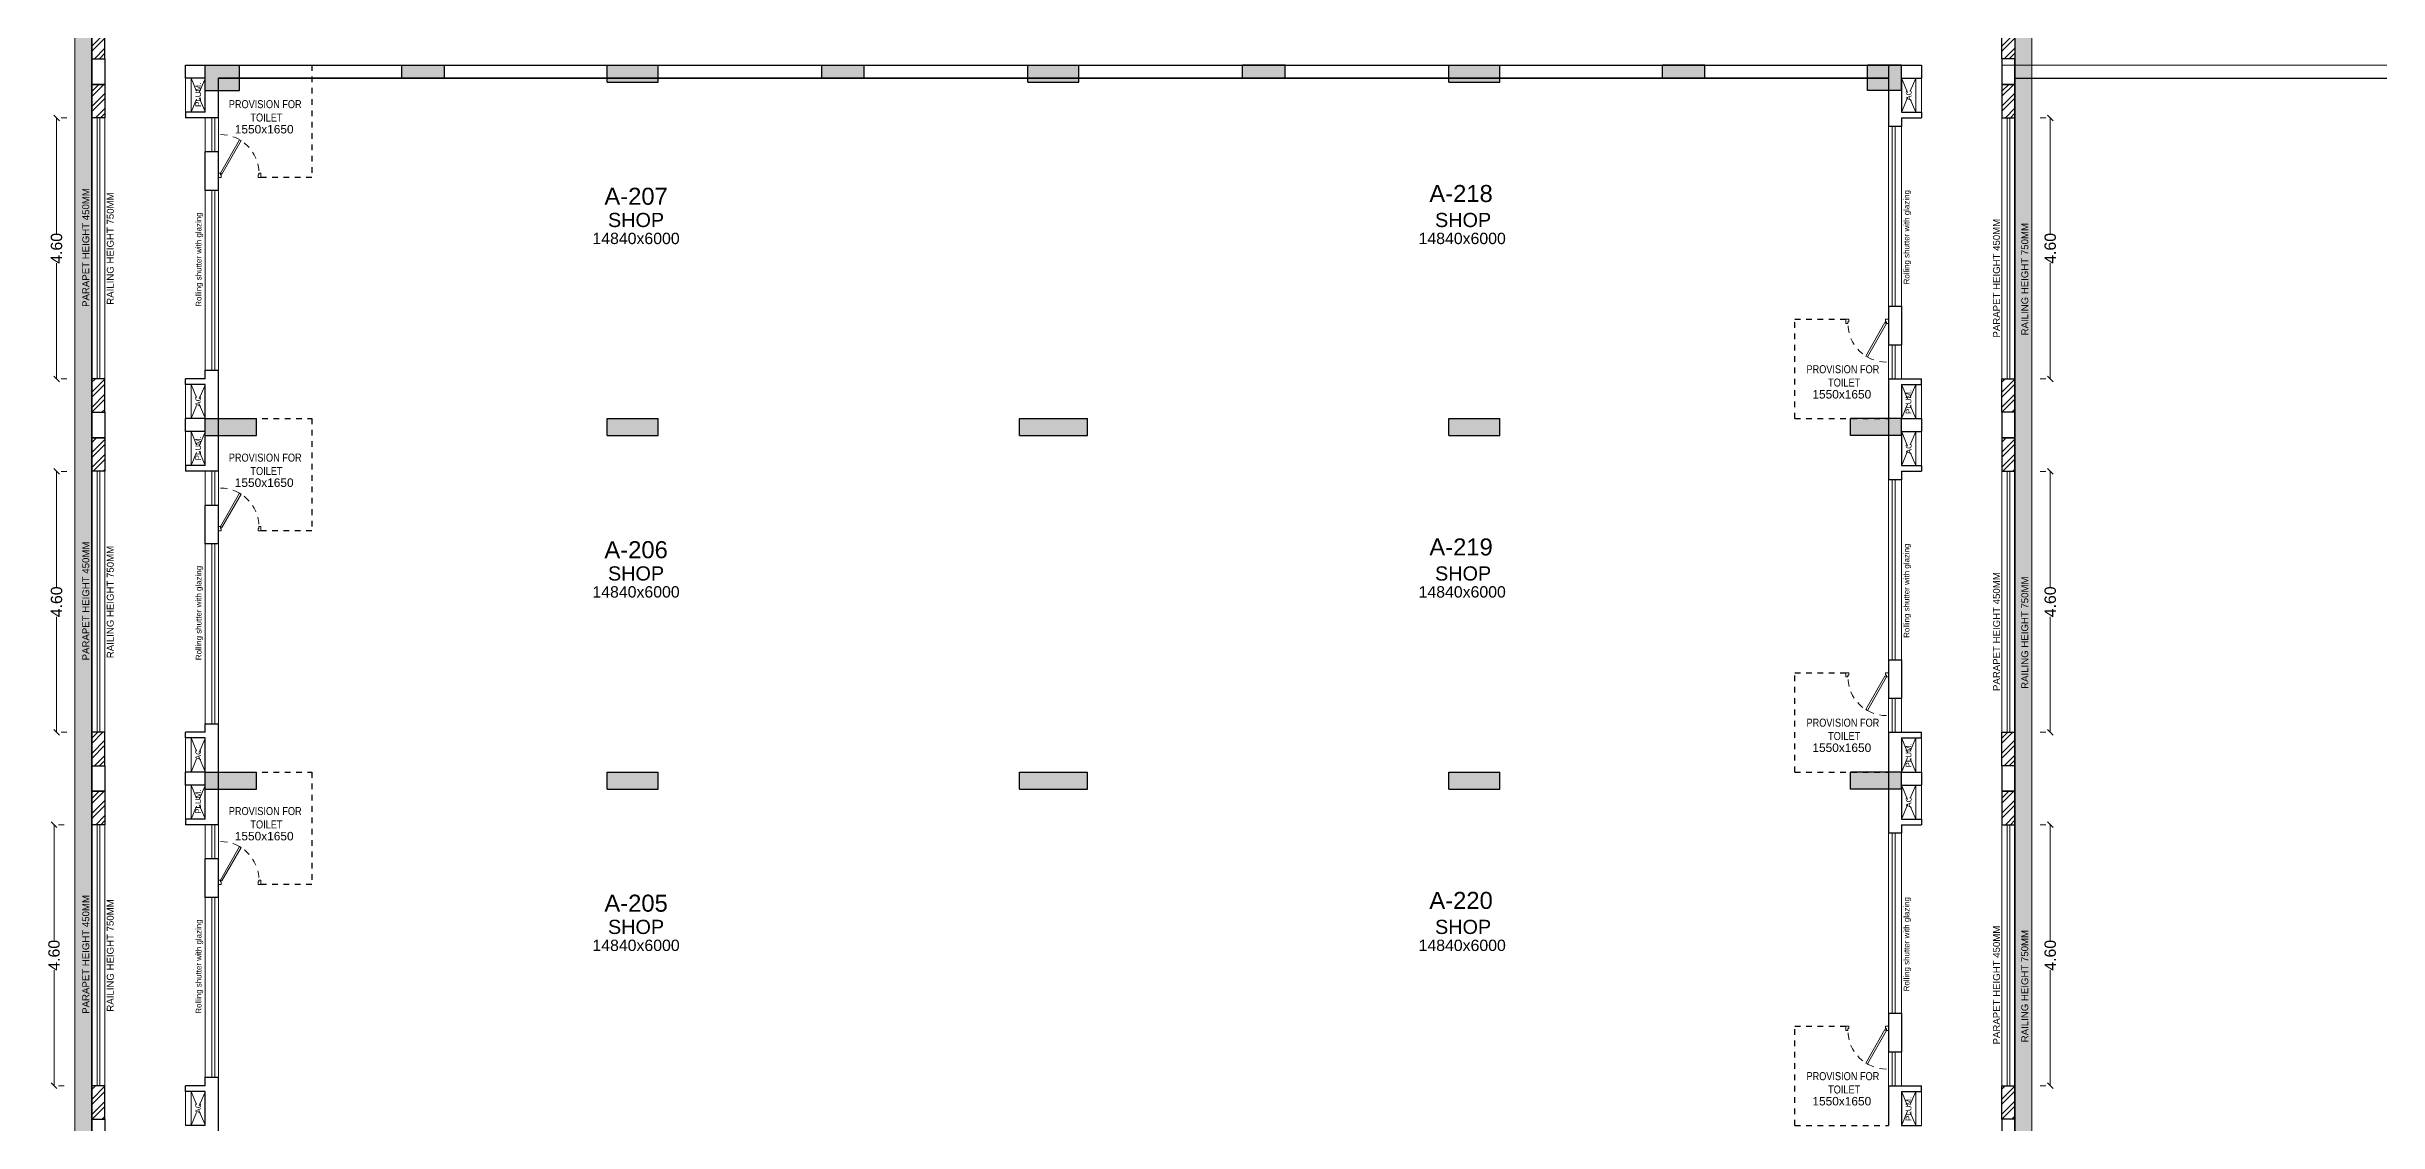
# Model space of a CAD drawing. Header units: metres. Extents: x 9819 to 10514, y 4405 to 4599.
# Drawn here: x 10223.28 to 10264.39, y 4530.92 to 4549.88 of the extents above; entities that cross this region are included whole.
import ezdxf
from ezdxf.enums import TextEntityAlignment as Align

# ---------------------------------------------------------------- set-up
doc = ezdxf.new("R2010")
doc.units = ezdxf.units.M
doc.header["$MEASUREMENT"] = 0
doc.header["$PDMODE"] = 35
doc.header["$PDSIZE"] = 0.3
for name, pattern in [('DASHED2', [0.375, 0.25, -0.125]), ('DOT2', [0.125, 0, -0.125]), ('HIDDEN', [0.375, 0.25, -0.125])]:
    doc.linetypes.add(name, pattern=pattern)
for name, color, linetype, lineweight in [('A_BUP AREA', 2, 'Continuous', 25), ('A_CONC', 1, 'Continuous', 30), ('A_DOOR-WIN', 23, 'Continuous', 9), ('A_DOTTED', 8, 'HIDDEN', 0), ('A_EXT DIM', 7, 'Continuous', 5), ('A_GLAZE', 140, 'Continuous', 5), ('A_LEDGE', 252, 'Continuous', 15), ('A_SHOP NO.', 113, 'Continuous', 5), ('A_SILL 0.09', 9, 'Continuous', 9), ('A_SILL 0.25', 25, 'Continuous', 15), ('A_TEXT', 7, 'Continuous', 5), ('A_WALL', 7, 'Continuous', 30), ('A_Wall Hatch', 8, 'Continuous', 5), ('Doorline', 251, 'DASHED2', 13), ('ELE .15', 8, 'Continuous', 15)]:
    doc.layers.add(name, color=color, linetype=linetype, lineweight=lineweight)
doc.layers.add('A_COL. NO', color=4, linetype='Continuous')
doc.layers.add('STRU. COL.', color=1, linetype='Continuous')
doc.layers.get('A_COL. NO').off()
doc.styles.add('A', font='ARIALN.TTF')
doc.styles.get("Standard").update_dxf_attribs({"font": 'arial.ttf'})
doc.dimstyles.new('DIM IN M SMALL', dxfattribs={"dimtxt": 0.2, "dimasz": 0.1, "dimexe": 0, "dimexo": 0, "dimgap": 0, "dimtad": 0, "dimzin": 3, "dimdsep": 46, "dimtxsty": 'Standard', "dimblk": 'OBLIQUE', "dimcen": 0, "dimclrd": 256, "dimclre": 256, "dimclrt": 256, "dimadec": 0, "dimazin": 0, "dimtfac": 1, "dimtofl": 0, "dimtmove": 1, "dimatfit": 3, "dimfxl": 1, "dimtolj": 1, "dimtzin": 0, "dimlwd": -1, "dimlwe": -1, "dimarcsym": 0})

# ---------------------------------------------------------------- blocks, each defined once
blk = doc.blocks.new('D 750')
at = {"layer": 'A_DOOR-WIN'}
for points in [[(-0.372, 0.665), (-0.035, 0.075), (-0.063, 0.059), (-0.4, 0.649)], [(-0.75, 0.075), (-0.75, 0), (-0.7, 0), (-0.7, 0.043), (-0.715, 0.043), (-0.715, 0.075)], [(0, 0.075), (0, 0), (-0.05, 0), (-0.05, 0.043), (-0.035, 0.043), (-0.035, 0.075)]]:
    blk.add_lwpolyline(points, close=True, dxfattribs=at)
at = {"layer": 'Doorline', "ltscale": 0.5}
blk.add_arc((-0.035, 0.075), 0.68, 90, 180, dxfattribs=at)
blk = doc.blocks.new('Typical shops 2nd')
at = {"layer": 'A_DOOR-WIN'}
for p, q in [((30.095, -1.08), (30.095, -4.25)), ((30.145, -1.08), (30.145, -4.25)), ((0.465, -5.38), (0.465, -2.21)), ((0.515, -5.38), (0.515, -2.21))]:
    blk.add_line(p, q, dxfattribs=at)
at = {"layer": 'A_DOTTED'}
for p, q in [((0.1, -0.83), (0.35, -0.23)), ((0.1, -0.23), (0.35, -0.83)), ((30.51, -0.23), (30.26, -0.83)), ((30.51, -0.83), (30.26, -0.23)), ((0.1, -6.23), (0.35, -5.63)), ((0.1, -5.63), (0.35, -6.23)), ((30.51, -5.63), (30.26, -6.23)), ((30.51, -6.23), (30.26, -5.63))]:
    blk.add_line(p, q, dxfattribs=at)
at = {"layer": 'A_GLAZE'}
for p, q in [((0.465, -1.53), (0.465, -0.93)), ((0.515, -1.53), (0.515, -0.93)), ((30.095, -4.93), (30.095, -5.53)), ((30.145, -4.93), (30.145, -5.53))]:
    blk.add_line(p, q, dxfattribs=at)
at = {"layer": 'A_LEDGE'}
for p, q in [((0, -0.83), (0, -0.23)), ((0.1, -0.83), (0.1, -0.23)), ((30.51, -0.83), (30.51, -0.23)), ((30.61, -0.83), (30.61, -0.23)), ((0, -5.63), (0, -6.23)), ((0.1, -5.63), (0.1, -6.23)), ((30.51, -5.63), (30.51, -6.23)), ((30.61, -5.63), (30.61, -6.23))]:
    blk.add_line(p, q, dxfattribs=at)
at = {"layer": 'A_SILL 0.09'}
for p, q in [((0.35, -1.53), (0.35, -0.93)), ((0.58, -1.53), (0.58, -0.93)), ((30.03, -4.25), (30.03, -1.08)), ((30.26, -1.08), (30.26, -4.25)), ((0.35, -5.38), (0.35, -2.21)), ((0.58, -2.21), (0.58, -5.38)), ((30.03, -4.93), (30.03, -5.53)), ((30.26, -4.93), (30.26, -5.53))]:
    blk.add_line(p, q, dxfattribs=at)
at = {"layer": 'A_WALL'}
for p, q in [((0, -0.23), (0, 0)), ((30.61, 0), (30.61, -0.23)), ((0.35, -0.23), (0, -0.23)), ((0.35, -0.83), (0.35, -0.23)), ((0.58, -0.93), (0.58, -0.23)), ((30.03, 0), (30.03, -1.08)), ((30.26, -0.23), (30.61, -0.23)), ((30.26, -0.23), (30.26, -0.83)), ((0.35, -0.83), (0, -0.83)), ((0, -0.83), (0, -0.93)), ((0.58, -0.93), (0, -0.93)), ((30.26, -1.08), (30.03, -1.08)), ((30.26, -0.83), (30.61, -0.83)), ((30.26, -0.93), (30.61, -0.93)), ((30.26, -0.93), (30.26, -1.08)), ((30.61, -0.83), (30.61, -0.93)), ((0.35, -2.21), (0.35, -1.53)), ((0.58, -1.53), (0.35, -1.53)), ((0.58, -2.21), (0.58, -1.53)), ((0.58, -2.21), (0.35, -2.21)), ((30.03, -4.25), (30.03, -4.93)), ((30.03, -4.25), (30.26, -4.25)), ((30.26, -4.25), (30.26, -4.93)), ((30.03, -4.93), (30.26, -4.93)), ((0.35, -5.53), (0, -5.53)), ((0, -5.63), (0, -5.53)), ((0.35, -5.63), (0, -5.63)), ((0.35, -5.53), (0.35, -5.38)), ((0.35, -5.38), (0.58, -5.38)), ((0.35, -6.23), (0.35, -5.63)), ((0.58, -6.46), (0.58, -5.38)), ((30.03, -5.53), (30.03, -6.23)), ((30.03, -5.53), (30.61, -5.53)), ((30.26, -5.63), (30.26, -6.23)), ((30.26, -5.63), (30.61, -5.63)), ((30.61, -5.63), (30.61, -5.53)), ((0.35, -6.23), (0, -6.23)), ((30.26, -6.23), (30.61, -6.23))]:
    blk.add_line(p, q, dxfattribs=at)
at = {"layer": 'A_WALL', "color": 252, "linetype": 'DASHED2', "ltscale": 0.3, "true_color": 0x939598}
blk.add_line((28.38, -6.23), (30.03, -6.23), dxfattribs=at)
for points in [[(0.95, 0), (2.23, 0), (2.23, -1.98), (1.33, -1.98)], [(28.38, -6.23), (28.38, -4.48), (29.28, -4.48)]]:
    blk.add_lwpolyline(points, dxfattribs=at)
at = {"layer": 'A_DOOR-WIN', "xscale": -1}
blk.add_blockref('D 750', (0.58, -1.98), dxfattribs=at)
at = {"layer": 'A_DOOR-WIN', "xscale": -1, "rotation": 180}
blk.add_blockref('D 750', (30.03, -4.48), dxfattribs=at)
at = {"char_height": 0.1411, "width": 1.97366, "attachment_point": 1, "style": 'A'}
for insert in [(0.419, -0.618), (28.239, -5.29)]:
    blk.add_mtext('\\pxqc;PROVISION FOR\\P TOILET ', dxfattribs=dict(at, insert=insert))
at = {"layer": 'A_TEXT'}
for s, p in [('PLUM.', (0.274, -0.523)), ('AC', (30.436, -0.531)), ('Rolling shutter with glazing', (30.399, -3.034)), ('Rolling shutter with glazing', (0.282, -3.428)), ('PLUM.', (30.434, -5.936)), ('AC', (0.274, -5.923))]:
    blk.add_text(s, height=0.1, rotation=90, dxfattribs=at).set_placement(p, align=Align.CENTER)
for s, height, p in [('1550x1650', 0.15, (1.388, -1.205)), ('SHOP', 0.25, (7.945, -2.855)), ('SHOP', 0.25, (22.529, -2.855)), ('14840x6000', 0.2, (7.945, -3.155)), ('14840x6000', 0.2, (22.513, -3.155)), ('1550x1650', 0.15, (29.207, -5.877))]:
    blk.add_text(s, height=height, dxfattribs=at).set_placement(p, align=Align.CENTER)
blk = doc.blocks.new('col')
at = {"linetype": 'Continuous'}
blk.add_hatch(color=256, dxfattribs=at).paths.add_polyline_path([(0, 0), (1, 0), (1, 1), (0, 1), (0, 0)])
at = {"linetype": 'Continuous', "lineweight": 25}
for p, q in [((0, 1), (1, 1)), ((0, 1), (0, 0)), ((1, 1), (1, 0)), ((0, 0), (1, 0))]:
    blk.add_line(p, q, dxfattribs=at)
blk = doc.blocks.new('WING-A REVISEC COL.')
at = {"layer": 'STRU. COL.', "zscale": 0.23, "rotation": 180}
for p, xscale, yscale in [((5371.299, -8876.756), -0.6, 0.45), ((5374.767, -8876.756), -0.75, 0.23), ((5378.384, -8876.756), -0.9, 0.3), ((5382.169, -8876.756), -0.75, 0.23), ((5385.804, -8876.756), -0.9, 0.3), ((5390.339, -8876.756), 0.75, 0.23), ((5393.224, -8876.756), -0.9, 0.3), ((5397.742, -8876.756), 0.75, 0.23), ((5401.209, -8876.756), 0.6, 0.45), ((5371.299, -8882.986), -0.9, 0.3), ((5378.384, -8882.986), -0.9, 0.3), ((5385.654, -8882.986), -1.2, 0.3), ((5393.224, -8882.986), -0.9, 0.3), ((5401.209, -8882.986), 0.9, 0.3), ((5371.299, -8889.216), -0.9, 0.3), ((5378.384, -8889.216), -0.9, 0.3), ((5385.654, -8889.216), -1.2, 0.3), ((5393.224, -8889.216), -0.9, 0.3), ((5401.209, -8889.216), 0.9, 0.3)]:
    blk.add_blockref('col', p, dxfattribs=dict(at, xscale=xscale, yscale=yscale))
blk = doc.blocks.new('A$C5cf436e8')
at = {"transparency": 33554493}
h = blk.add_hatch(color=256, dxfattribs=at)
h.dxf.hatch_style = 1
h.paths.add_polyline_path([(-32.21, -72.38), (2.3, -72.38), (2.3, 0.3), (-32.21, 0.3)])
h.paths.add_polyline_path([(-31.91, -72.08), (2, -72.08), (2, 0), (-31.91, 0)], flags=16)
at = {"lineweight": 30, "true_color": 0x636466}
h = blk.add_hatch(dxfattribs=at)
h.set_pattern_fill('ANSI32', color=251, scale=0.5)
h.set_pattern_definition([(45, (-9908.29707, -4401.00705), (-0.1325825215, 0.1325825215), []), (45, (-9908.20869, -4401.00705), (-0.1325825215, 0.1325825215), [])])
h.paths.add_polyline_path([(0.11, 0), (0.11, -0.23), (1.77, -0.23), (1.77, -1.89), (2, -1.89), (2, 0)])
h.paths.add_polyline_path([(2, -2.93), (2, -2.34), (1.77, -2.34), (1.77, -2.93)])
h.paths.add_polyline_path([(2, -7.53), (2, -8.12), (1.77, -8.12), (1.77, -7.53)])
h.paths.add_polyline_path([(2, -9.16), (2, -8.57), (1.77, -8.57), (1.77, -9.16)])
h.paths.add_polyline_path([(2, -13.76), (2, -14.35), (1.77, -14.35), (1.77, -13.76)])
h.paths.add_polyline_path([(2, -15.39), (2, -14.8), (1.77, -14.8), (1.77, -15.39)])
h.paths.add_polyline_path([(2, -19.99), (2, -20.58), (1.77, -20.58), (1.77, -19.99)])
h.paths.add_polyline_path([(2, -21.62), (2, -21.03), (1.77, -21.03), (1.77, -21.62)])
h.paths.add_polyline_path([(2, -26.22), (2, -26.81), (1.77, -26.81), (1.77, -26.22)])
h.paths.add_polyline_path([(2, -27.85), (2, -27.26), (1.77, -27.26), (1.77, -27.85)])
h.paths.add_polyline_path([(2, -32.45), (2, -33.04), (1.77, -33.04), (1.77, -32.45)])
h.paths.add_polyline_path([(2, -34.08), (2, -33.49), (1.77, -33.49), (1.77, -34.08)])
h.paths.add_polyline_path([(2, -38.46), (2, -39.05), (1.77, -39.05), (1.77, -38.46)])
h.paths.add_polyline_path([(2, -40.09), (2, -39.5), (1.77, -39.5), (1.77, -40.09)])
h.paths.add_polyline_path([(2, -46.32), (2, -45.73), (1.77, -45.73), (1.77, -46.32)])
h.paths.add_polyline_path([(2, -44.69), (2, -45.28), (1.77, -45.28), (1.77, -44.69)])
h.paths.add_polyline_path([(2, -50.92), (2, -51.51), (1.77, -51.51), (1.77, -50.92)])
h.paths.add_polyline_path([(2, -52.55), (2, -51.96), (1.77, -51.96), (1.77, -52.55)])
h.paths.add_polyline_path([(2, -58.78), (2, -58.19), (1.77, -58.19), (1.77, -58.78)])
h.paths.add_polyline_path([(2, -57.15), (2, -57.74), (1.77, -57.74), (1.77, -57.15)])
h.paths.add_polyline_path([(2, -64.99), (2, -63.81), (1.77, -63.81), (1.77, -64.99)])
h.paths.add_polyline_path([(0.11, -72.08), (0.11, -71.85), (1.77, -71.85), (1.77, -70.19), (2, -70.19), (2, -72.08)])
h.paths.add_polyline_path([(-0.93, -72.08), (-0.34, -72.08), (-0.34, -71.85), (-0.93, -71.85)])
h.paths.add_polyline_path([(-6.72, -72.08), (-7.31, -72.08), (-7.31, -71.85), (-6.72, -71.85)])
h.paths.add_polyline_path([(-8.35, -72.08), (-7.76, -72.08), (-7.76, -71.85), (-8.35, -71.85)])
h.paths.add_polyline_path([(-23.19, -72.08), (-22.6, -72.08), (-22.6, -71.85), (-23.19, -71.85)])
h.paths.add_polyline_path([(-21.56, -72.08), (-22.15, -72.08), (-22.15, -71.85), (-21.56, -71.85)])
h.paths.add_polyline_path([(-15.77, -72.08), (-15.18, -72.08), (-15.18, -71.85), (-15.77, -71.85)])
h.paths.add_polyline_path([(-14.14, -72.08), (-14.73, -72.08), (-14.73, -71.85), (-14.14, -71.85)])
h.paths.add_polyline_path([(-30.02, -72.08), (-30.02, -71.85), (-31.68, -71.85), (-31.68, -70.19), (-31.91, -70.19), (-31.91, -72.08)])
h.paths.add_polyline_path([(-29.57, -72.08), (-28.98, -72.08), (-28.98, -71.85), (-29.57, -71.85)])
h.paths.add_polyline_path([(-31.91, -64.99), (-31.91, -63.81), (-31.68, -63.81), (-31.68, -64.99)])
h.paths.add_polyline_path([(-31.91, -58.78), (-31.91, -58.19), (-31.68, -58.19), (-31.68, -58.78)])
h.paths.add_polyline_path([(-31.91, -57.15), (-31.91, -57.74), (-31.68, -57.74), (-31.68, -57.15)])
h.paths.add_polyline_path([(-31.91, -52.55), (-31.91, -51.96), (-31.68, -51.96), (-31.68, -52.55)])
h.paths.add_polyline_path([(-31.91, -50.92), (-31.91, -51.51), (-31.68, -51.51), (-31.68, -50.92)])
h.paths.add_polyline_path([(-31.91, -46.32), (-31.91, -45.73), (-31.68, -45.73), (-31.68, -46.32)])
h.paths.add_polyline_path([(-31.91, -44.69), (-31.91, -45.28), (-31.68, -45.28), (-31.68, -44.69)])
h.paths.add_polyline_path([(-31.91, -40.09), (-31.91, -39.5), (-31.68, -39.5), (-31.68, -40.09)])
h.paths.add_polyline_path([(-31.91, -38.46), (-31.91, -39.05), (-31.68, -39.05), (-31.68, -38.46)])
h.paths.add_polyline_path([(-31.91, -34.08), (-31.91, -33.49), (-31.68, -33.49), (-31.68, -34.08)])
h.paths.add_polyline_path([(-31.91, -32.45), (-31.91, -33.04), (-31.68, -33.04), (-31.68, -32.45)])
h.paths.add_polyline_path([(-31.91, -27.85), (-31.91, -27.26), (-31.68, -27.26), (-31.68, -27.85)])
h.paths.add_polyline_path([(-31.91, -26.22), (-31.91, -26.81), (-31.68, -26.81), (-31.68, -26.22)])
h.paths.add_polyline_path([(-31.91, -21.62), (-31.91, -21.03), (-31.68, -21.03), (-31.68, -21.62)])
h.paths.add_polyline_path([(-31.91, -19.99), (-31.91, -20.58), (-31.68, -20.58), (-31.68, -19.99)])
h.paths.add_polyline_path([(-31.91, -15.39), (-31.91, -14.8), (-31.68, -14.8), (-31.68, -15.39)])
h.paths.add_polyline_path([(-31.91, -13.76), (-31.91, -14.35), (-31.68, -14.35), (-31.68, -13.76)])
h.paths.add_polyline_path([(-31.91, -9.16), (-31.91, -8.57), (-31.68, -8.57), (-31.68, -9.16)])
h.paths.add_polyline_path([(-31.91, -7.53), (-31.91, -8.12), (-31.68, -8.12), (-31.68, -7.53)])
h.paths.add_polyline_path([(-31.91, -2.93), (-31.91, -2.34), (-31.68, -2.34), (-31.68, -2.93)])
h.paths.add_polyline_path([(-30.02, 0), (-30.02, -0.23), (-31.68, -0.23), (-31.68, -1.89), (-31.91, -1.89), (-31.91, 0)])
at = {"layer": 'A_CONC'}
for points in [[(-31.91, -39.05), (-31.68, -39.05), (-31.68, -39.5), (-31.91, -39.5)], [(2, -39.05), (1.77, -39.05), (1.77, -39.5), (2, -39.5)], [(-31.91, -45.28), (-31.68, -45.28), (-31.68, -45.73), (-31.91, -45.73)], [(2, -45.28), (1.77, -45.28), (1.77, -45.73), (2, -45.73)], [(-31.91, -51.51), (-31.68, -51.51), (-31.68, -51.96), (-31.91, -51.96)], [(2, -51.51), (1.77, -51.51), (1.77, -51.96), (2, -51.96)], [(-31.91, -57.74), (-31.68, -57.74), (-31.68, -58.19), (-31.91, -58.19)], [(2, -57.74), (1.77, -57.74), (1.77, -58.19), (2, -58.19)]]:
    blk.add_lwpolyline(points, close=True, dxfattribs=at)
at = {"layer": 'A_GLAZE', "elevation": 0}
for points in [[(-31.82, -44.69), (-31.77, -44.69), (-31.77, -40.09), (-31.82, -40.09)], [(1.86, -50.92), (1.91, -50.92), (1.91, -46.32), (1.86, -46.32)], [(1.86, -57.15), (1.91, -57.15), (1.91, -52.55), (1.86, -52.55)]]:
    blk.add_lwpolyline(points, close=True, dxfattribs=at)
at = {"layer": 'A_GLAZE'}
for points in [[(1.86, -44.69), (1.91, -44.69), (1.91, -40.09), (1.86, -40.09)], [(-31.82, -50.92), (-31.77, -50.92), (-31.77, -46.32), (-31.82, -46.32)], [(-31.82, -57.15), (-31.77, -57.15), (-31.77, -52.55), (-31.82, -52.55)]]:
    blk.add_lwpolyline(points, close=True, dxfattribs=at)
at = {"layer": 'A_SILL 0.25'}
blk.add_lwpolyline([(2, -34.08), (2, 0), (-31.91, 0), (-31.91, -72.08), (2, -72.08), (2, -38.46)], dxfattribs=at)
at = {"layer": 'A_TEXT', "color": 32, "true_color": 0xcd6928}
for p, q in [((-31.91, -44.69), (-31.91, -40.09)), ((-31.68, -40.09), (-31.68, -44.69)), ((1.77, -44.69), (1.77, -40.09)), ((2, -40.09), (2, -44.69)), ((-31.91, -50.92), (-31.91, -46.32)), ((-31.68, -46.32), (-31.68, -50.92)), ((1.77, -50.92), (1.77, -46.32)), ((2, -46.32), (2, -50.92)), ((-31.91, -57.15), (-31.91, -52.55)), ((-31.68, -52.55), (-31.68, -57.15)), ((1.77, -57.15), (1.77, -52.55)), ((2, -52.55), (2, -57.15))]:
    blk.add_line(p, q, dxfattribs=at)
at = {"layer": 'A_WALL'}
for points in [[(-31.91, -38.46), (-31.91, -39.05), (-31.68, -39.05), (-31.68, -38.46)], [(2, -38.46), (2, -39.05), (1.77, -39.05), (1.77, -38.46)], [(-31.91, -40.09), (-31.91, -39.5), (-31.68, -39.5), (-31.68, -40.09)], [(2, -40.09), (2, -39.5), (1.77, -39.5), (1.77, -40.09)], [(-31.91, -44.69), (-31.91, -45.28), (-31.68, -45.28), (-31.68, -44.69)], [(2, -44.69), (2, -45.28), (1.77, -45.28), (1.77, -44.69)], [(-31.91, -46.32), (-31.91, -45.73), (-31.68, -45.73), (-31.68, -46.32)], [(2, -46.32), (2, -45.73), (1.77, -45.73), (1.77, -46.32)], [(-31.91, -50.92), (-31.91, -51.51), (-31.68, -51.51), (-31.68, -50.92)], [(2, -50.92), (2, -51.51), (1.77, -51.51), (1.77, -50.92)], [(-31.91, -52.55), (-31.91, -51.96), (-31.68, -51.96), (-31.68, -52.55)], [(2, -52.55), (2, -51.96), (1.77, -51.96), (1.77, -52.55)], [(-31.91, -57.15), (-31.91, -57.74), (-31.68, -57.74), (-31.68, -57.15)], [(2, -57.15), (2, -57.74), (1.77, -57.74), (1.77, -57.15)]]:
    blk.add_lwpolyline(points, close=True, dxfattribs=at)
at = {"layer": 'ELE .15', "color": 7, "true_color": 0xffffff}
blk.add_lwpolyline([(2.3, -34.08), (2.3, 0.3), (-32.21, 0.3), (-32.21, -72.38), (2.3, -72.38), (2.3, -38.46)], dxfattribs=at)
at = {"layer": 'A_TEXT', "color": 32, "true_color": 0xcd6928, "char_height": 0.1215, "attachment_point": 1, "rotation": 90}
for insert in [(-32.079, -43.422), (1.614, -43.962), (-32.079, -49.652), (1.614, -50.192), (-32.079, -55.882), (1.614, -56.422)]:
    blk.add_mtext_dynamic_manual_height_columns('PARAPET HEIGHT 450MM', width=3.42392, gutter_width=0.931, heights=[0], dxfattribs=dict(at, insert=insert))
at = {"layer": 'A_TEXT', "color": 4, "char_height": 0.1215, "attachment_point": 1, "rotation": 90}
for insert in [(-31.647, -43.384), (2.113, -43.924), (-31.647, -49.614), (2.113, -50.154), (-31.647, -55.844), (2.113, -56.384)]:
    blk.add_mtext_dynamic_manual_height_columns('RAILING HEIGHT 750MM', width=3.42392, gutter_width=0.931, heights=[0], dxfattribs=dict(at, insert=insert))
blk = doc.blocks.new('_Oblique')
at = {"color": 0, "linetype": 'ByBlock', "lineweight": -2}
blk.add_line((-0.5, -0.5), (0.5, 0.5), dxfattribs=at)
blk = doc.blocks.new('*D2092')
at = {"layer": 'A_EXT DIM', "linetype": 'DOT2', "transparency": 16777216}
for p, q in [((10223.588, 4536.164), (10223.408, 4536.164)), ((10223.588, 4531.564), (10223.408, 4531.564))]:
    blk.add_line(p, q, dxfattribs=at)
at = {"layer": 'A_EXT DIM', "transparency": 16777216}
for p, q in [((10223.408, 4536.164), (10223.408, 4534.128)), ((10223.408, 4531.564), (10223.408, 4533.601))]:
    blk.add_line(p, q, dxfattribs=at)
at = {"layer": 'Defpoints', "color": 0, "lineweight": 0, "transparency": 16777216}
for p in [(10223.408, 4536.164), (10224.215, 4536.164), (10224.305, 4531.564)]:
    blk.add_point(p, dxfattribs=at)
at = {"layer": 'A_EXT DIM', "transparency": 16777216, "xscale": 0.1, "yscale": 0.1, "zscale": 0.1}
for p, rotation in [((10223.408, 4536.164), 90), ((10223.408, 4531.564), 270)]:
    blk.add_blockref('_Oblique', p, dxfattribs=dict(at, rotation=rotation))
at = {"layer": 'A_EXT DIM', "lineweight": 0, "transparency": 16777216, "insert": (10223.408, 4533.864), "char_height": 0.2, "attachment_point": 5, "rotation": 90}
blk.add_mtext('\\A1;4.60', dxfattribs=at)
blk = doc.blocks.new('*D2101')
at = {"layer": 'A_EXT DIM', "linetype": 'DOT2', "transparency": 16777216}
for p, q in [((10258.428, 4548.624), (10258.608, 4548.624)), ((10258.428, 4544.024), (10258.608, 4544.024))]:
    blk.add_line(p, q, dxfattribs=at)
at = {"layer": 'A_EXT DIM', "transparency": 16777216}
for p, q in [((10258.608, 4548.624), (10258.608, 4546.588)), ((10258.608, 4544.024), (10258.608, 4546.061))]:
    blk.add_line(p, q, dxfattribs=at)
at = {"layer": 'Defpoints', "color": 0, "lineweight": 0, "transparency": 16777216}
for p in [(10257.985, 4548.624), (10257.985, 4544.024), (10258.608, 4544.024)]:
    blk.add_point(p, dxfattribs=at)
at = {"layer": 'A_EXT DIM', "transparency": 16777216, "xscale": 0.1, "yscale": 0.1, "zscale": 0.1}
for p, rotation in [((10258.608, 4548.624), 90), ((10258.608, 4544.024), 270)]:
    blk.add_blockref('_Oblique', p, dxfattribs=dict(at, rotation=rotation))
at = {"layer": 'A_EXT DIM', "lineweight": 0, "transparency": 16777216, "insert": (10258.608, 4546.324), "char_height": 0.2, "attachment_point": 5, "rotation": 90}
blk.add_mtext('\\A1;4.60', dxfattribs=at)
blk = doc.blocks.new('*D2102')
at = {"layer": 'A_EXT DIM', "linetype": 'DOT2', "transparency": 16777216}
for p, q in [((10258.428, 4542.394), (10258.608, 4542.394)), ((10258.428, 4537.794), (10258.608, 4537.794))]:
    blk.add_line(p, q, dxfattribs=at)
at = {"layer": 'A_EXT DIM', "transparency": 16777216}
for p, q in [((10258.608, 4542.394), (10258.608, 4540.358)), ((10258.608, 4537.794), (10258.608, 4539.831))]:
    blk.add_line(p, q, dxfattribs=at)
at = {"layer": 'Defpoints', "color": 0, "lineweight": 0, "transparency": 16777216}
for p in [(10257.985, 4542.394), (10257.985, 4537.794), (10258.608, 4537.794)]:
    blk.add_point(p, dxfattribs=at)
at = {"layer": 'A_EXT DIM', "transparency": 16777216, "xscale": 0.1, "yscale": 0.1, "zscale": 0.1}
for p, rotation in [((10258.608, 4542.394), 90), ((10258.608, 4537.794), 270)]:
    blk.add_blockref('_Oblique', p, dxfattribs=dict(at, rotation=rotation))
at = {"layer": 'A_EXT DIM', "lineweight": 0, "transparency": 16777216, "insert": (10258.608, 4540.094), "char_height": 0.2, "attachment_point": 5, "rotation": 90}
blk.add_mtext('\\A1;4.60', dxfattribs=at)
blk = doc.blocks.new('*D2103')
at = {"layer": 'A_EXT DIM', "linetype": 'DOT2', "transparency": 16777216}
for p, q in [((10258.428, 4536.164), (10258.608, 4536.164)), ((10258.428, 4531.564), (10258.608, 4531.564))]:
    blk.add_line(p, q, dxfattribs=at)
at = {"layer": 'A_EXT DIM', "transparency": 16777216}
for p, q in [((10258.608, 4536.164), (10258.608, 4534.128)), ((10258.608, 4531.564), (10258.608, 4533.601))]:
    blk.add_line(p, q, dxfattribs=at)
at = {"layer": 'Defpoints', "color": 0, "lineweight": 0, "transparency": 16777216}
for p in [(10257.985, 4536.164), (10257.985, 4531.564), (10258.608, 4531.564)]:
    blk.add_point(p, dxfattribs=at)
at = {"layer": 'A_EXT DIM', "transparency": 16777216, "xscale": 0.1, "yscale": 0.1, "zscale": 0.1}
for p, rotation in [((10258.608, 4536.164), 90), ((10258.608, 4531.564), 270)]:
    blk.add_blockref('_Oblique', p, dxfattribs=dict(at, rotation=rotation))
at = {"layer": 'A_EXT DIM', "lineweight": 0, "transparency": 16777216, "insert": (10258.608, 4533.864), "char_height": 0.2, "attachment_point": 5, "rotation": 90}
blk.add_mtext('\\A1;4.60', dxfattribs=at)
blk = doc.blocks.new('*D2108')
at = {"layer": 'A_EXT DIM', "linetype": 'DOT2', "transparency": 16777216}
for p, q in [((10223.632, 4548.624), (10223.452, 4548.624)), ((10223.632, 4544.024), (10223.452, 4544.024))]:
    blk.add_line(p, q, dxfattribs=at)
at = {"layer": 'A_EXT DIM', "transparency": 16777216}
for p, q in [((10223.452, 4548.624), (10223.452, 4546.588)), ((10223.452, 4544.024), (10223.452, 4546.061))]:
    blk.add_line(p, q, dxfattribs=at)
at = {"layer": 'Defpoints', "color": 0, "lineweight": 0, "transparency": 16777216}
for p in [(10224.075, 4548.624), (10223.452, 4544.024), (10224.075, 4544.024)]:
    blk.add_point(p, dxfattribs=at)
at = {"layer": 'A_EXT DIM', "transparency": 16777216, "xscale": 0.1, "yscale": 0.1, "zscale": 0.1}
for p, rotation in [((10223.452, 4548.624), 90), ((10223.452, 4544.024), 270)]:
    blk.add_blockref('_Oblique', p, dxfattribs=dict(at, rotation=rotation))
at = {"layer": 'A_EXT DIM', "lineweight": 0, "transparency": 16777216, "insert": (10223.452, 4546.324), "char_height": 0.2, "attachment_point": 5, "rotation": 90}
blk.add_mtext('\\A1;4.60', dxfattribs=at)
blk = doc.blocks.new('*D2109')
at = {"layer": 'A_EXT DIM', "linetype": 'DOT2', "transparency": 16777216}
for p, q in [((10223.632, 4542.394), (10223.452, 4542.394)), ((10223.632, 4537.794), (10223.452, 4537.794))]:
    blk.add_line(p, q, dxfattribs=at)
at = {"layer": 'A_EXT DIM', "transparency": 16777216}
for p, q in [((10223.452, 4542.394), (10223.452, 4540.358)), ((10223.452, 4537.794), (10223.452, 4539.831))]:
    blk.add_line(p, q, dxfattribs=at)
at = {"layer": 'Defpoints', "color": 0, "lineweight": 0, "transparency": 16777216}
for p in [(10224.075, 4542.394), (10223.452, 4537.794), (10224.075, 4537.794)]:
    blk.add_point(p, dxfattribs=at)
at = {"layer": 'A_EXT DIM', "transparency": 16777216, "xscale": 0.1, "yscale": 0.1, "zscale": 0.1}
for p, rotation in [((10223.452, 4542.394), 90), ((10223.452, 4537.794), 270)]:
    blk.add_blockref('_Oblique', p, dxfattribs=dict(at, rotation=rotation))
at = {"layer": 'A_EXT DIM', "lineweight": 0, "transparency": 16777216, "insert": (10223.452, 4540.094), "char_height": 0.2, "attachment_point": 5, "rotation": 90}
blk.add_mtext('\\A1;4.60', dxfattribs=at)

msp = doc.modelspace()

# ---------------------------------------------------------------- linework, layer by layer
at = {"layer": 'A_BUP AREA'}
msp.add_lwpolyline([(10257.9853, 4516.6344), (10224.0753, 4516.6344), (10224.0753, 4588.7144), (10257.9853, 4588.7144)], close=True, dxfattribs=at)
at = {"layer": 'A_SILL 0.25'}
msp.add_lwpolyline([(10226.0753, 4588.4844), (10224.3053, 4588.4844), (10224.3053, 4516.8644), (10257.7553, 4516.8644), (10257.7553, 4549.5544), (10270.0153, 4549.5544), (10270.0153, 4516.8644), (10303.4653, 4516.8644), (10303.4653, 4549.5544), (10315.7253, 4549.5544), (10315.7253, 4516.8644), (10349.1753, 4516.8644), (10349.1753, 4588.4844), (10347.4053, 4588.4844)], dxfattribs=at)
at = {"layer": 'A_WALL'}
msp.add_line((10225.7253, 4549.5544), (10256.3353, 4549.5544), dxfattribs=at)
msp.add_lwpolyline([(10226.0753, 4581.3344), (10226.0753, 4584.5044), (10226.0753, 4585.1844), (10226.0753, 4585.7844), (10226.0753, 4585.8844), (10225.8253, 4586.4844), (10225.8253, 4585.8844), (10226.0753, 4586.4844), (10225.7253, 4586.4844), (10225.7253, 4586.7144), (10226.0753, 4586.7144), (10226.0753, 4588.7144), (10224.0753, 4588.7144), (10224.0753, 4516.6344), (10257.9853, 4516.6344), (10257.9853, 4549.3244), (10269.7853, 4549.3244), (10269.7853, 4516.6344), (10303.6953, 4516.6344), (10303.6953, 4549.3244), (10315.4953, 4549.3244)], dxfattribs=at)
msp.add_lwpolyline([(10255.7553, 4549.3244), (10226.3053, 4549.3244)], close=True, dxfattribs=at)

# ---------------------------------------------------------------- block references
at = {"layer": 'A_COL. NO'}
msp.add_blockref('WING-A REVISEC COL.', (4854.7762, 13426.31), dxfattribs=at)
at = {"layer": 'A_SILL 0.25'}
msp.add_blockref('A$C5cf436e8', (10255.9853, 4588.7144), dxfattribs=at)
at = {"layer": 'A_Wall Hatch'}
for p in [(10225.7253, 4549.5544), (10225.7253, 4543.3244), (10225.7253, 4537.0944)]:
    msp.add_blockref('Typical shops 2nd', p, dxfattribs=at)

# ---------------------------------------------------------------- texts
at = {"layer": 'A_SHOP NO.'}
for s, p in [('A-207', (10233.6713, 4547.0925)), ('A-218', (10248.2183, 4547.1412)), ('A-206', (10233.6713, 4540.8625)), ('A-219', (10248.2183, 4540.9112)), ('A-205', (10233.6713, 4534.6325)), ('A-220', (10248.2183, 4534.6812))]:
    msp.add_text(s, height=0.3, dxfattribs=at).set_placement(p, align=Align.CENTER)

# ---------------------------------------------------------------- dimensions: what is measured, and where the dimension line sits
at = {"layer": 'A_EXT DIM', "lineweight": 0}
for base, p1, p2, picture, middle in [((10223.4523, 4544.0244), (10224.0753, 4548.6244), (10224.0753, 4544.0244), '*D2108', (10223.4523, 4546.3244)), ((10258.6082, 4544.0244), (10257.9853, 4548.6244), (10257.9853, 4544.0244), '*D2101', (10258.6082, 4546.3244)), ((10223.4523, 4537.7944), (10224.0753, 4542.3944), (10224.0753, 4537.7944), '*D2109', (10223.4523, 4540.0944)), ((10258.6082, 4537.7944), (10257.9853, 4542.3944), (10257.9853, 4537.7944), '*D2102', (10258.6082, 4540.0944)), ((10223.4082, 4536.1644), (10224.3053, 4531.5644), (10224.2153, 4536.1644), '*D2092', (10223.4082, 4533.8644)), ((10258.6082, 4531.5644), (10257.9853, 4536.1644), (10257.9853, 4531.5644), '*D2103', (10258.6082, 4533.8644))]:
    dim = msp.add_linear_dim(base=base, p1=p1, p2=p2, angle=90, dimstyle='DIM IN M SMALL', override={"dimfxl": 0.18, "dimfxlon": 1, "dimarcsym": 1}, dxfattribs=at)
    dim.commit()
    dim.dimension.update_dxf_attribs({"geometry": picture, "text_midpoint": middle})

doc.saveas('drawing.dxf')
